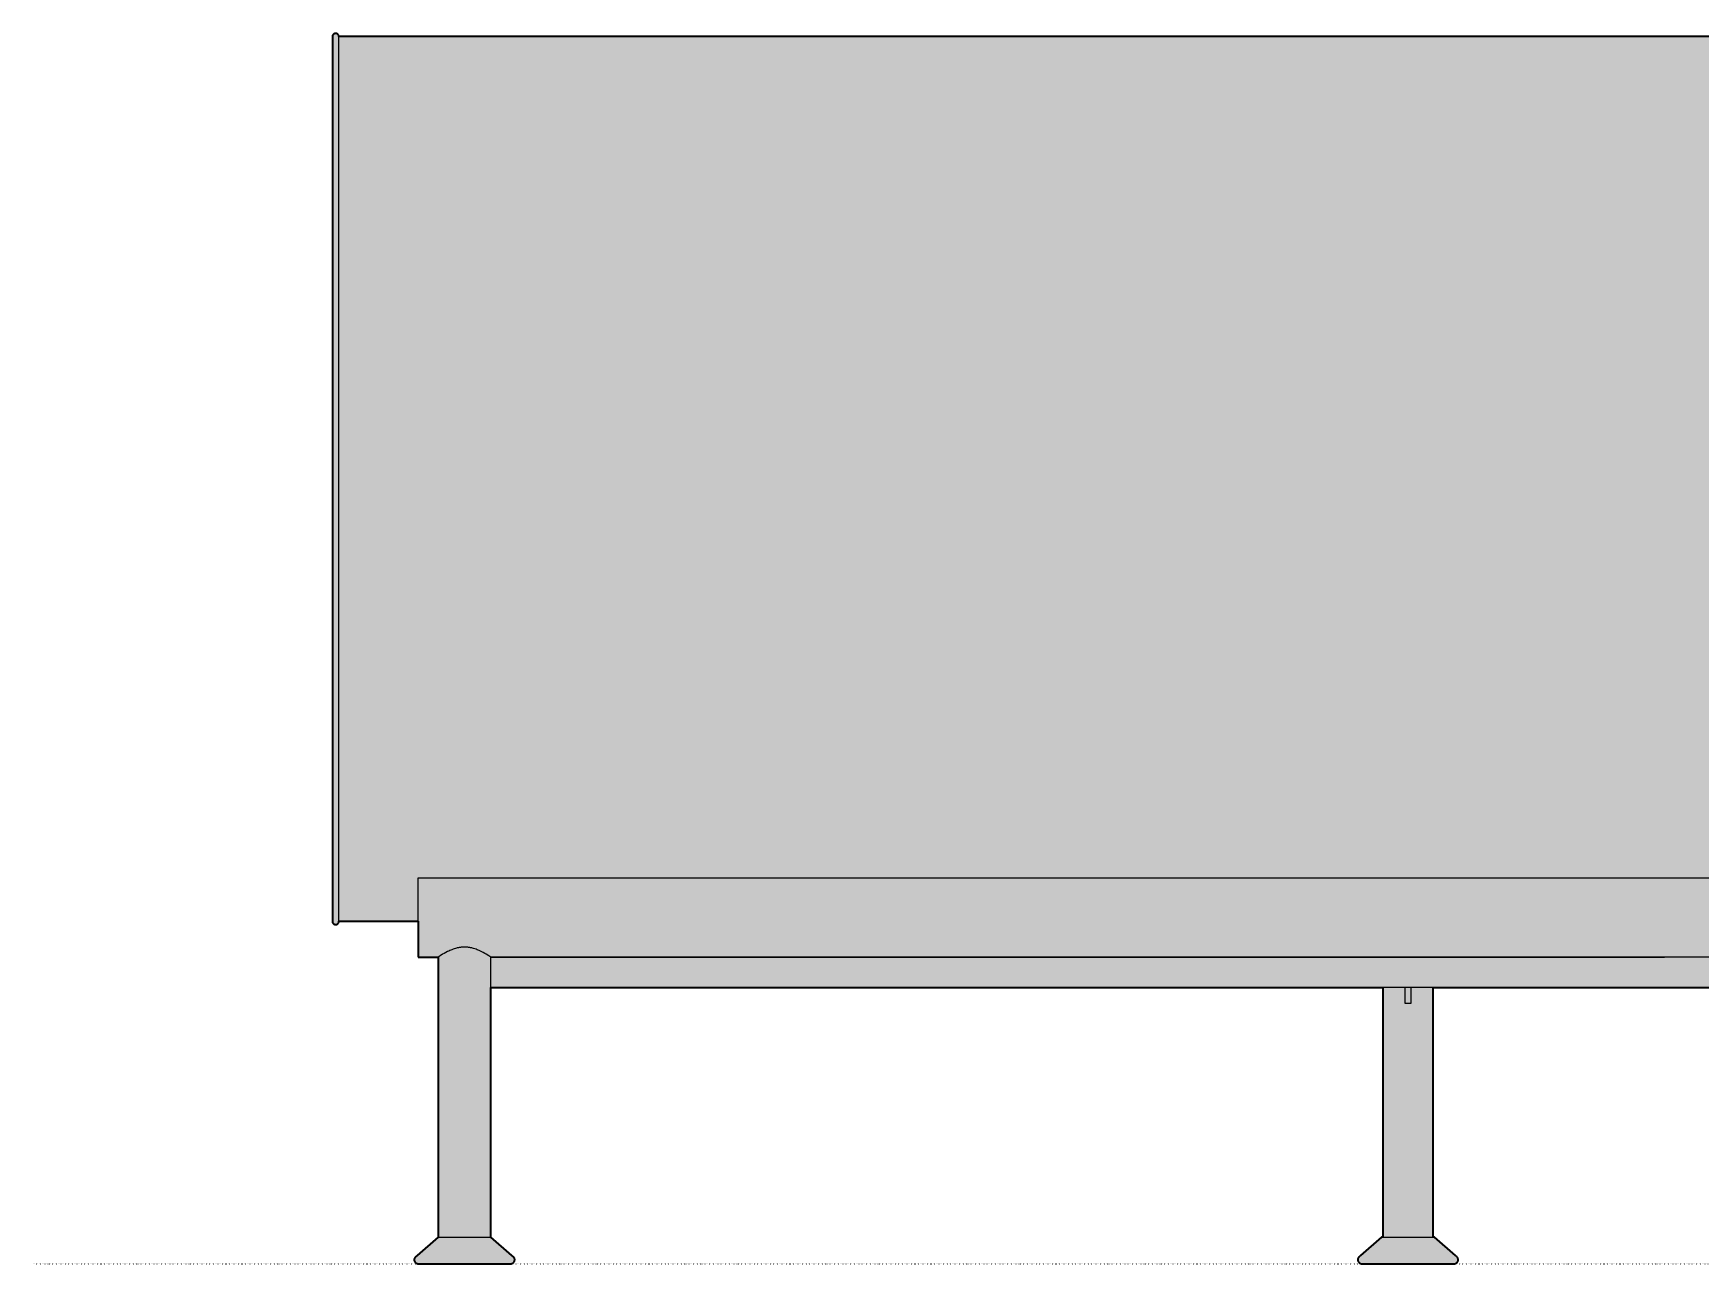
# Model space of a CAD drawing. Header units: millimetres. Extents: x 0 to 4978, y -1455 to 931.
# Drawn here: x 320 to 1582, y -1447 to -516 of the extents above; entities that cross this region are included whole.
import ezdxf

# ---------------------------------------------------------------- set-up
doc = ezdxf.new("R2010")
doc.units = ezdxf.units.MM
doc.linetypes.add('Dots', pattern=[1, 0, -1])
doc.layers.add('Blocks', color=7, linetype='Continuous')
doc.layers.add('Blocks$Fill', color=7, linetype='Continuous', true_color=0xffffff)
for name, color, linetype, lineweight, true_color in [('Blocks$Inner', 7, 'Continuous', 25, 0x007f00), ('Blocks$Outline', 7, 'Continuous', 35, 0xff3f3f), ('Groud', 7, 'Dots', 25, 0x243775)]:
    doc.layers.add(name, color=color, linetype=linetype, lineweight=lineweight, true_color=true_color)

# ---------------------------------------------------------------- blocks, each defined once
blk = doc.blocks.new('Tomoto bed 140x200 Front')
at = {"layer": 'Blocks$Fill'}
blk.add_hatch(color=256, dxfattribs=at).paths.add_polyline_path([(226.3, 928.8), (226.3, 928.3), (226.3, 259.2), (226.3, 259.1), (226.3, 259), (226.3, 258.9), (226.3, 258.8), (226.3, 258.8), (226.3, 258.7), (226.4, 258.6), (226.4, 258.5), (226.4, 258.4), (226.4, 258.4), (226.5, 258.3), (226.5, 258.2), (226.5, 258.1), (226.6, 258), (226.6, 258), (226.7, 257.9), (226.7, 257.8), (226.7, 257.7), (226.8, 257.7), (226.9, 257.6), (226.9, 257.5), (227, 257.5), (227, 257.4), (227.1, 257.4), (227.1, 257.3), (227.2, 257.3), (227.3, 257.2), (227.3, 257.1), (227.4, 257.1), (227.5, 257.1), (227.6, 257), (227.6, 257), (227.7, 256.9), (227.8, 256.9), (227.9, 256.9), (228, 256.8), (228, 256.8), (228.1, 256.8), (228.2, 256.8), (228.3, 256.7), (228.4, 256.7), (228.4, 256.7), (228.5, 256.7), (228.6, 256.7), (228.7, 256.7), (228.8, 256.7), (228.9, 256.7), (229, 256.7), (229, 256.7), (229.1, 256.7), (229.2, 256.7), (229.3, 256.7), (229.4, 256.8), (229.5, 256.8), (229.5, 256.8), (229.6, 256.8), (229.7, 256.9), (229.8, 256.9), (229.9, 256.9), (229.9, 257), (230, 257), (230.1, 257.1), (230.2, 257.1), (230.2, 257.1), (230.3, 257.2), (230.4, 257.3), (230.4, 257.3), (230.5, 257.4), (230.6, 257.4), (230.6, 257.5), (230.7, 257.5), (230.7, 257.6), (230.8, 257.7), (230.8, 257.7), (230.9, 257.8), (230.9, 257.9), (231, 258), (231, 258), (231, 258.1), (231.1, 258.2), (231.1, 258.3), (231.1, 258.4), (231.2, 258.4), (231.2, 258.5), (231.2, 258.6), (231.2, 258.7), (231.3, 258.8), (231.3, 258.8), (231.3, 258.9), (231.3, 259), (231.3, 259.1), (231.3, 259.2), (291.3, 259.2), (291.3, 232), (296.3, 232), (306.3, 232), (306.3, 20), (290.4, 6.3), (289.3, 5.3), (289.2, 5.2), (289.1, 5.1), (289.1, 5), (289, 5), (288.9, 4.9), (288.9, 4.8), (288.8, 4.7), (288.7, 4.6), (288.7, 4.6), (288.6, 4.5), (288.6, 4.4), (288.5, 4.3), (288.5, 4.2), (288.5, 4.1), (288.4, 4), (288.4, 3.9), (288.4, 3.8), (288.3, 3.7), (288.3, 3.6), (288.3, 3.5), (288.3, 3.4), (288.3, 3.3), (288.3, 3.2), (288.3, 3.1), (288.3, 3), (288.3, 2.9), (288.3, 2.8), (288.3, 2.7), (288.3, 2.6), (288.3, 2.5), (288.3, 2.3), (288.3, 2.2), (288.4, 2.1), (288.4, 2), (288.4, 2), (288.5, 1.9), (288.5, 1.8), (288.6, 1.7), (288.6, 1.6), (288.7, 1.5), (288.7, 1.4), (288.8, 1.3), (288.8, 1.2), (288.9, 1.1), (289, 1.1), (289, 1), (289.1, 0.9), (289.2, 0.8), (289.3, 0.8), (289.3, 0.7), (289.4, 0.6), (289.5, 0.6), (289.6, 0.5), (289.7, 0.4), (289.8, 0.4), (289.9, 0.3), (289.9, 0.3), (290, 0.3), (290.1, 0.2), (290.2, 0.2), (290.3, 0.1), (290.4, 0.1), (290.5, 0.1), (290.6, 0.1), (290.7, 0), (290.8, 0), (290.9, 0), (291, 0), (291.1, 0), (291.3, 0), (361.3, 0), (361.4, 0), (361.5, 0), (361.6, 0), (361.7, 0), (361.8, 0), (361.9, 0.1), (362, 0.1), (362.1, 0.1), (362.2, 0.1), (362.3, 0.2), (362.4, 0.2), (362.5, 0.3), (362.6, 0.3), (362.7, 0.3), (362.8, 0.4), (362.9, 0.4), (363, 0.5), (363, 0.6), (363.1, 0.6), (363.2, 0.7), (363.3, 0.8), (363.4, 0.8), (363.4, 0.9), (363.5, 1), (363.6, 1.1), (363.6, 1.1), (363.7, 1.2), (363.8, 1.3), (363.8, 1.4), (363.9, 1.5), (363.9, 1.6), (364, 1.7), (364, 1.8), (364.1, 1.9), (364.1, 2), (364.1, 2), (364.2, 2.1), (364.2, 2.2), (364.2, 2.3), (364.2, 2.5), (364.3, 2.6), (364.3, 2.7), (364.3, 2.8), (364.3, 2.9), (364.3, 3), (364.3, 3.1), (364.3, 3.2), (364.3, 3.3), (364.3, 3.4), (364.3, 3.5), (364.2, 3.6), (364.2, 3.7), (364.2, 3.8), (364.2, 3.9), (364.1, 4), (364.1, 4.1), (364, 4.2), (364, 4.3), (364, 4.4), (363.9, 4.5), (363.9, 4.6), (363.8, 4.6), (363.7, 4.7), (363.7, 4.8), (363.6, 4.9), (363.6, 5), (363.5, 5), (363.4, 5.1), (363.3, 5.2), (363.3, 5.3), (362.1, 6.3), (346.3, 20), (346.3, 20), (346.3, 209), (1021.3, 209), (1021.3, 20), (1020.3, 20), (1004.4, 6.3), (1003.3, 5.3), (1003.2, 5.2), (1003.2, 5.1), (1003.1, 5), (1003, 5), (1002.9, 4.9), (1002.9, 4.8), (1002.8, 4.7), (1002.8, 4.6), (1002.7, 4.6), (1002.7, 4.5), (1002.6, 4.4), (1002.6, 4.3), (1002.5, 4.2), (1002.5, 4.1), (1002.4, 4), (1002.4, 3.9), (1002.4, 3.8), (1002.4, 3.7), (1002.3, 3.6), (1002.3, 3.5), (1002.3, 3.4), (1002.3, 3.3), (1002.3, 3.2), (1002.3, 3.1), (1002.3, 3), (1002.3, 2.9), (1002.3, 2.8), (1002.3, 2.7), (1002.3, 2.6), (1002.3, 2.5), (1002.3, 2.3), (1002.4, 2.2), (1002.4, 2.1), (1002.4, 2), (1002.5, 2), (1002.5, 1.9), (1002.5, 1.8), (1002.6, 1.7), (1002.6, 1.6), (1002.7, 1.5), (1002.7, 1.4), (1002.8, 1.3), (1002.9, 1.2), (1002.9, 1.1), (1003, 1.1), (1003.1, 1), (1003.1, 0.9), (1003.2, 0.8), (1003.3, 0.8), (1003.4, 0.7), (1003.4, 0.6), (1003.5, 0.6), (1003.6, 0.5), (1003.7, 0.4), (1003.8, 0.4), (1003.9, 0.3), (1004, 0.3), (1004.1, 0.3), (1004.2, 0.2), (1004.3, 0.2), (1004.4, 0.1), (1004.5, 0.1), (1004.6, 0.1), (1004.7, 0.1), (1004.8, 0), (1004.9, 0), (1005, 0), (1005.1, 0), (1005.2, 0), (1005.3, 0), (1015.5, 0), (1065, 0), (1075.3, 0), (1075.4, 0), (1075.5, 0), (1075.6, 0), (1075.7, 0), (1075.8, 0), (1075.9, 0.1), (1076, 0.1), (1076.1, 0.1), (1076.2, 0.1), (1076.3, 0.2), (1076.4, 0.2), (1076.5, 0.3), (1076.6, 0.3), (1076.7, 0.3), (1076.8, 0.4), (1076.9, 0.4), (1076.9, 0.5), (1077, 0.6), (1077.1, 0.6), (1077.2, 0.7), (1077.3, 0.8), (1077.3, 0.8), (1077.4, 0.9), (1077.5, 1), (1077.6, 1.1), (1077.6, 1.1), (1077.7, 1.2), (1077.8, 1.3), (1077.8, 1.4), (1077.9, 1.5), (1077.9, 1.6), (1078, 1.7), (1078, 1.8), (1078, 1.9), (1078.1, 2), (1078.1, 2), (1078.2, 2.1), (1078.2, 2.2), (1078.2, 2.3), (1078.2, 2.5), (1078.2, 2.6), (1078.3, 2.7), (1078.3, 2.8), (1078.3, 2.9), (1078.3, 3), (1078.3, 3.1), (1078.3, 3.2), (1078.3, 3.3), (1078.3, 3.4), (1078.2, 3.5), (1078.2, 3.6), (1078.2, 3.7), (1078.2, 3.8), (1078.1, 3.9), (1078.1, 4), (1078.1, 4.1), (1078, 4.2), (1078, 4.3), (1077.9, 4.4), (1077.9, 4.5), (1077.8, 4.6), (1077.8, 4.6), (1077.7, 4.7), (1077.7, 4.8), (1077.6, 4.9), (1077.5, 5), (1077.5, 5), (1077.4, 5.1), (1077.3, 5.2), (1077.2, 5.3), (1076.1, 6.3), (1060.3, 20), (1059.3, 20), (1059.3, 209), (1734.3, 209), (1734.3, 20), (1718.4, 6.3), (1717.3, 5.3), (1717.2, 5.2), (1717.1, 5.1), (1717.1, 5), (1717, 5), (1716.9, 4.9), (1716.9, 4.8), (1716.8, 4.7), (1716.8, 4.6), (1716.7, 4.6), (1716.6, 4.5), (1716.6, 4.4), (1716.5, 4.3), (1716.5, 4.2), (1716.5, 4.1), (1716.4, 4), (1716.4, 3.9), (1716.4, 3.8), (1716.3, 3.7), (1716.3, 3.6), (1716.3, 3.5), (1716.3, 3.4), (1716.3, 3.3), (1716.3, 3.2), (1716.3, 3.1), (1716.3, 3), (1716.3, 2.9), (1716.3, 2.8), (1716.3, 2.7), (1716.3, 2.6), (1716.3, 2.5), (1716.3, 2.3), (1716.4, 2.2), (1716.4, 2.1), (1716.4, 2), (1716.5, 2), (1716.5, 1.9), (1716.5, 1.8), (1716.6, 1.7), (1716.6, 1.6), (1716.7, 1.5), (1716.7, 1.4), (1716.8, 1.3), (1716.8, 1.2), (1716.9, 1.1), (1717, 1.1), (1717, 1), (1717.1, 0.9), (1717.2, 0.8), (1717.3, 0.8), (1717.3, 0.7), (1717.4, 0.6), (1717.5, 0.6), (1717.6, 0.5), (1717.7, 0.4), (1717.8, 0.4), (1717.9, 0.3), (1718, 0.3), (1718.1, 0.3), (1718.1, 0.2), (1718.2, 0.2), (1718.3, 0.1), (1718.4, 0.1), (1718.5, 0.1), (1718.6, 0.1), (1718.7, 0), (1718.8, 0), (1719, 0), (1719.1, 0), (1719.2, 0), (1719.3, 0), (1789.3, 0), (1789.3, 0), (1789.4, 0), (1789.5, 0), (1789.6, 0), (1789.7, 0), (1789.8, 0), (1789.9, 0.1), (1790, 0.1), (1790.1, 0.1), (1790.2, 0.1), (1790.3, 0.2), (1790.4, 0.2), (1790.5, 0.3), (1790.6, 0.3), (1790.7, 0.3), (1790.8, 0.4), (1790.9, 0.4), (1791, 0.5), (1791.1, 0.6), (1791.1, 0.6), (1791.2, 0.7), (1791.3, 0.8), (1791.4, 0.8), (1791.4, 0.9), (1791.5, 1), (1791.6, 1.1), (1791.7, 1.1), (1791.7, 1.2), (1791.8, 1.3), (1791.8, 1.4), (1791.9, 1.5), (1791.9, 1.6), (1792, 1.7), (1792, 1.8), (1792.1, 1.9), (1792.1, 2), (1792.1, 2), (1792.2, 2.1), (1792.2, 2.2), (1792.2, 2.3), (1792.2, 2.5), (1792.3, 2.6), (1792.3, 2.7), (1792.3, 2.8), (1792.3, 2.9), (1792.3, 3), (1792.3, 3.1), (1792.3, 3.2), (1792.3, 3.3), (1792.3, 3.4), (1792.3, 3.5), (1792.2, 3.6), (1792.2, 3.7), (1792.2, 3.8), (1792.2, 3.9), (1792.1, 4), (1792.1, 4.1), (1792.1, 4.2), (1792, 4.3), (1792, 4.4), (1791.9, 4.5), (1791.9, 4.6), (1791.8, 4.6), (1791.8, 4.7), (1791.7, 4.8), (1791.6, 4.9), (1791.6, 5), (1791.5, 5), (1791.4, 5.1), (1791.3, 5.2), (1791.3, 5.3), (1790.1, 6.3), (1774.3, 20), (1774.3, 232), (1784.3, 232), (1789.3, 232), (1789.3, 259.2), (1849.3, 259.2), (1849.3, 259.1), (1849.3, 259), (1849.3, 258.9), (1849.3, 258.8), (1849.3, 258.8), (1849.3, 258.7), (1849.3, 258.6), (1849.4, 258.5), (1849.4, 258.4), (1849.4, 258.4), (1849.4, 258.3), (1849.5, 258.2), (1849.5, 258.1), (1849.5, 258), (1849.6, 258), (1849.6, 257.9), (1849.7, 257.8), (1849.7, 257.7), (1849.8, 257.7), (1849.8, 257.6), (1849.9, 257.5), (1849.9, 257.5), (1850, 257.4), (1850.1, 257.4), (1850.1, 257.3), (1850.2, 257.3), (1850.3, 257.2), (1850.3, 257.1), (1850.4, 257.1), (1850.5, 257.1), (1850.5, 257), (1850.6, 257), (1850.7, 256.9), (1850.8, 256.9), (1850.8, 256.9), (1850.9, 256.8), (1851, 256.8), (1851.1, 256.8), (1851.2, 256.8), (1851.3, 256.7), (1851.3, 256.7), (1851.4, 256.7), (1851.5, 256.7), (1851.6, 256.7), (1851.7, 256.7), (1851.8, 256.7), (1851.8, 256.7), (1851.9, 256.7), (1852, 256.7), (1852.1, 256.7), (1852.2, 256.7), (1852.3, 256.7), (1852.4, 256.8), (1852.4, 256.8), (1852.5, 256.8), (1852.6, 256.8), (1852.7, 256.9), (1852.8, 256.9), (1852.8, 256.9), (1852.9, 257), (1853, 257), (1853.1, 257.1), (1853.1, 257.1), (1853.2, 257.1), (1853.3, 257.2), (1853.3, 257.3), (1853.4, 257.3), (1853.5, 257.4), (1853.5, 257.4), (1853.6, 257.5), (1853.6, 257.5), (1853.7, 257.6), (1853.8, 257.7), (1853.8, 257.7), (1853.9, 257.8), (1853.9, 257.9), (1853.9, 258), (1854, 258), (1854, 258.1), (1854.1, 258.2), (1854.1, 258.3), (1854.1, 258.4), (1854.1, 258.4), (1854.2, 258.5), (1854.2, 258.6), (1854.2, 258.7), (1854.2, 258.8), (1854.2, 258.8), (1854.2, 258.9), (1854.3, 259), (1854.3, 259.1), (1854.3, 259.2), (1854.3, 928.3), (1854.3, 928.8), (1854.3, 928.8), (1854.3, 928.9), (1854.2, 929), (1854.2, 929.1), (1854.2, 929.2), (1854.2, 929.3), (1854.2, 929.3), (1854.2, 929.4), (1854.1, 929.5), (1854.1, 929.6), (1854.1, 929.7), (1854, 929.8), (1854, 929.8), (1854, 929.9), (1853.9, 930), (1853.9, 930.1), (1853.8, 930.1), (1853.8, 930.2), (1853.7, 930.3), (1853.7, 930.3), (1853.6, 930.4), (1853.6, 930.5), (1853.5, 930.5), (1853.4, 930.6), (1853.4, 930.6), (1853.3, 930.7), (1853.2, 930.8), (1853.2, 930.8), (1853.1, 930.8), (1853, 930.9), (1852.9, 930.9), (1852.9, 931), (1852.8, 931), (1852.7, 931), (1852.6, 931.1), (1852.6, 931.1), (1852.5, 931.1), (1852.4, 931.2), (1852.3, 931.2), (1852.2, 931.2), (1852.1, 931.2), (1852, 931.2), (1852, 931.2), (1851.9, 931.2), (1851.8, 931.2), (1851.7, 931.2), (1851.6, 931.2), (1851.5, 931.2), (1851.4, 931.2), (1851.4, 931.2), (1851.3, 931.2), (1851.2, 931.2), (1851.1, 931.1), (1851, 931.1), (1850.9, 931.1), (1850.9, 931), (1850.8, 931), (1850.7, 931), (1850.6, 930.9), (1850.6, 930.9), (1850.5, 930.8), (1850.4, 930.8), (1850.3, 930.8), (1850.3, 930.7), (1850.2, 930.6), (1850.1, 930.6), (1850.1, 930.5), (1850, 930.5), (1849.9, 930.4), (1849.9, 930.3), (1849.8, 930.3), (1849.8, 930.2), (1849.7, 930.1), (1849.7, 930.1), (1849.6, 930), (1849.6, 929.9), (1849.6, 929.8), (1849.5, 929.8), (1849.5, 929.7), (1849.5, 929.6), (1849.4, 929.5), (1849.4, 929.4), (1849.4, 929.3), (1849.4, 929.3), (1849.4, 929.2), (1849.3, 929.1), (1849.3, 929), (1849.3, 928.9), (1849.3, 928.8), (1849.3, 928.8), (231.2, 928.8), (231.2, 928.8), (231.2, 928.9), (231.2, 929), (231.2, 929.1), (231.2, 929.2), (231.2, 929.3), (231.2, 929.3), (231.1, 929.4), (231.1, 929.5), (231.1, 929.6), (231.1, 929.7), (231, 929.8), (231, 929.8), (231, 929.9), (230.9, 930), (230.9, 930.1), (230.8, 930.1), (230.8, 930.2), (230.7, 930.3), (230.7, 930.3), (230.6, 930.4), (230.5, 930.5), (230.5, 930.5), (230.4, 930.6), (230.4, 930.6), (230.3, 930.7), (230.2, 930.8), (230.1, 930.8), (230.1, 930.8), (230, 930.9), (229.9, 930.9), (229.8, 931), (229.8, 931), (229.7, 931), (229.6, 931.1), (229.5, 931.1), (229.4, 931.1), (229.4, 931.2), (229.3, 931.2), (229.2, 931.2), (229.1, 931.2), (229, 931.2), (228.9, 931.2), (228.9, 931.2), (228.8, 931.2), (228.7, 931.2), (228.6, 931.2), (228.5, 931.2), (228.4, 931.2), (228.3, 931.2), (228.3, 931.2), (228.2, 931.2), (228.1, 931.1), (228, 931.1), (227.9, 931.1), (227.8, 931), (227.8, 931), (227.7, 931), (227.6, 930.9), (227.5, 930.9), (227.5, 930.8), (227.4, 930.8), (227.3, 930.8), (227.2, 930.7), (227.2, 930.6), (227.1, 930.6), (227, 930.5), (227, 930.5), (226.9, 930.4), (226.9, 930.3), (226.8, 930.3), (226.8, 930.2), (226.7, 930.1), (226.7, 930.1), (226.6, 930), (226.6, 929.9), (226.5, 929.8), (226.5, 929.8), (226.5, 929.7), (226.4, 929.6), (226.4, 929.5), (226.4, 929.4), (226.4, 929.3), (226.3, 929.3), (226.3, 929.2), (226.3, 929.1), (226.3, 929), (226.3, 928.9), (226.3, 928.8)], flags=0)
at = {"layer": 'Blocks$Inner'}
for p, q in [((1849.3, 928.8), (231.2, 928.8)), ((1734.3, 209), (346.3, 209)), ((1021.3, 20), (1021.3, 209)), ((1059.3, 209), (1059.3, 20))]:
    blk.add_line(p, q, dxfattribs=at)
for points in [[(291.3, 259.2), (231.2, 259.2), (231.2, 926.8), (231.2, 928.8), (231.2, 928.8), (231.2, 928.9), (231.2, 929), (231.2, 929.1), (231.2, 929.2), (231.2, 929.3), (231.2, 929.3), (231.1, 929.4), (231.1, 929.5), (231.1, 929.6), (231.1, 929.7), (231, 929.8), (231, 929.8), (231, 929.9), (230.9, 930), (230.9, 930.1), (230.8, 930.1), (230.8, 930.2), (230.7, 930.3), (230.7, 930.3), (230.6, 930.4), (230.5, 930.5), (230.5, 930.5), (230.4, 930.6), (230.4, 930.6), (230.3, 930.7), (230.2, 930.8), (230.1, 930.8), (230.1, 930.8), (230, 930.9), (229.9, 930.9), (229.8, 931), (229.8, 931), (229.7, 931), (229.6, 931.1), (229.5, 931.1), (229.4, 931.1), (229.4, 931.2), (229.3, 931.2), (229.2, 931.2), (229.1, 931.2), (229, 931.2), (228.9, 931.2), (228.9, 931.2), (228.8, 931.2), (228.7, 931.2), (228.6, 931.2), (228.5, 931.2), (228.4, 931.2), (228.3, 931.2), (228.3, 931.2), (228.2, 931.2), (228.1, 931.1), (228, 931.1), (227.9, 931.1), (227.8, 931), (227.8, 931), (227.7, 931), (227.6, 930.9), (227.5, 930.9), (227.5, 930.8), (227.4, 930.8), (227.3, 930.8), (227.2, 930.7), (227.2, 930.6), (227.1, 930.6), (227, 930.5), (227, 930.5), (226.9, 930.4), (226.9, 930.3), (226.8, 930.3), (226.8, 930.2), (226.7, 930.1), (226.7, 930.1), (226.6, 930), (226.6, 929.9), (226.5, 929.8), (226.5, 929.8), (226.5, 929.7), (226.4, 929.6), (226.4, 929.5), (226.4, 929.4), (226.4, 929.3), (226.3, 929.3), (226.3, 929.2), (226.3, 929.1), (226.3, 929), (226.3, 928.9), (226.3, 928.8), (226.3, 928.8), (226.3, 928.3), (226.3, 259.2), (226.3, 259.1), (226.3, 259), (226.3, 258.9), (226.3, 258.8), (226.3, 258.8), (226.3, 258.7), (226.4, 258.6), (226.4, 258.5), (226.4, 258.4), (226.4, 258.4), (226.5, 258.3), (226.5, 258.2), (226.5, 258.1), (226.6, 258), (226.6, 258), (226.7, 257.9), (226.7, 257.8), (226.7, 257.7), (226.8, 257.7), (226.9, 257.6), (226.9, 257.5), (227, 257.5), (227, 257.4), (227.1, 257.4), (227.1, 257.3), (227.2, 257.3), (227.3, 257.2), (227.3, 257.1), (227.4, 257.1), (227.5, 257.1), (227.6, 257), (227.6, 257), (227.7, 256.9), (227.8, 256.9), (227.9, 256.9), (228, 256.8), (228, 256.8), (228.1, 256.8), (228.2, 256.8), (228.3, 256.7), (228.4, 256.7), (228.4, 256.7), (228.5, 256.7), (228.6, 256.7), (228.7, 256.7), (228.8, 256.7), (228.9, 256.7), (229, 256.7), (229, 256.7), (229.1, 256.7), (229.2, 256.7), (229.3, 256.7), (229.4, 256.8), (229.5, 256.8), (229.5, 256.8), (229.6, 256.8), (229.7, 256.9), (229.8, 256.9), (229.9, 256.9), (229.9, 257), (230, 257), (230.1, 257.1), (230.2, 257.1), (230.2, 257.1), (230.3, 257.2), (230.4, 257.3), (230.4, 257.3), (230.5, 257.4), (230.6, 257.4), (230.6, 257.5), (230.7, 257.5), (230.7, 257.6), (230.8, 257.7), (230.8, 257.7), (230.9, 257.8), (230.9, 257.9), (231, 258), (231, 258), (231, 258.1), (231.1, 258.2), (231.1, 258.3), (231.1, 258.4), (231.2, 258.4), (231.2, 258.5), (231.2, 258.6), (231.2, 258.7), (231.3, 258.8), (231.3, 258.8), (231.3, 258.9), (231.3, 259), (231.3, 259.1), (231.3, 259.2)], [(1734.3, 232), (346.3, 232), (344.7, 233), (342.8, 234.2), (341.7, 234.8), (340.4, 235.5), (339, 236.3), (338.3, 236.6), (337.5, 237), (336.7, 237.3), (335.9, 237.7), (335, 238), (334.1, 238.3), (333.2, 238.6), (332.3, 238.8), (331.8, 239), (331.3, 239.1), (330.8, 239.2), (330.3, 239.3), (329.8, 239.4), (329.3, 239.4), (328.8, 239.5), (328.3, 239.5), (327.8, 239.6), (327.3, 239.6), (326.8, 239.6), (326.3, 239.6), (325.8, 239.6), (325.3, 239.6), (324.8, 239.6), (324.3, 239.6), (323.7, 239.5), (323.2, 239.4), (322.7, 239.4), (322.2, 239.3), (321.8, 239.2), (321.3, 239.1), (320.8, 239), (320.3, 238.9), (319.4, 238.6), (318.5, 238.3), (317.6, 238), (316.7, 237.7), (315.9, 237.4), (315.1, 237), (314.3, 236.6), (313.5, 236.3), (312.1, 235.6), (310.9, 234.9), (309.7, 234.2), (307.8, 233), (306.3, 232), (296.3, 232), (291.3, 232), (291.3, 262), (291.3, 292), (1789.3, 292)], [(291.3, 0), (291.1, 0), (291, 0), (290.9, 0), (290.8, 0), (290.7, 0), (290.6, 0.1), (290.5, 0.1), (290.4, 0.1), (290.3, 0.1), (290.2, 0.2), (290.1, 0.2), (290, 0.3), (289.9, 0.3), (289.9, 0.3), (289.8, 0.4), (289.7, 0.4), (289.6, 0.5), (289.5, 0.6), (289.4, 0.6), (289.3, 0.7), (289.3, 0.8), (289.2, 0.8), (289.1, 0.9), (289, 1), (289, 1.1), (288.9, 1.1), (288.8, 1.2), (288.8, 1.3), (288.7, 1.4), (288.7, 1.5), (288.6, 1.6), (288.6, 1.7), (288.5, 1.8), (288.5, 1.9), (288.4, 2), (288.4, 2), (288.4, 2.1), (288.3, 2.2), (288.3, 2.3), (288.3, 2.5), (288.3, 2.6), (288.3, 2.7), (288.3, 2.8), (288.3, 2.9), (288.3, 3), (288.3, 3.1), (288.3, 3.2), (288.3, 3.3), (288.3, 3.4), (288.3, 3.5), (288.3, 3.6), (288.3, 3.7), (288.4, 3.8), (288.4, 3.9), (288.4, 4), (288.5, 4.1), (288.5, 4.2), (288.5, 4.3), (288.6, 4.4), (288.6, 4.5), (288.7, 4.6), (288.7, 4.6), (288.8, 4.7), (288.9, 4.8), (288.9, 4.9), (289, 5), (289.1, 5), (289.1, 5.1), (289.2, 5.2), (289.3, 5.3), (290.4, 6.3), (306.3, 20), (306.3, 232)], [(346.3, 20), (346.3, 232), (1234.3, 232)], [(1042.3, 209), (1042.3, 197), (1038.2, 197), (1038.2, 209)], [(306.3, 20), (346.3, 20), (346.3, 20), (362.1, 6.3), (363.3, 5.3), (363.3, 5.2), (363.4, 5.1), (363.5, 5), (363.6, 5), (363.6, 4.9), (363.7, 4.8), (363.7, 4.7), (363.8, 4.6), (363.9, 4.6), (363.9, 4.5), (364, 4.4), (364, 4.3), (364, 4.2), (364.1, 4.1), (364.1, 4), (364.2, 3.9), (364.2, 3.8), (364.2, 3.7), (364.2, 3.6), (364.3, 3.5), (364.3, 3.4), (364.3, 3.3), (364.3, 3.2), (364.3, 3.1), (364.3, 3), (364.3, 2.9), (364.3, 2.8), (364.3, 2.7), (364.3, 2.6), (364.2, 2.5), (364.2, 2.3), (364.2, 2.2), (364.2, 2.1), (364.1, 2), (364.1, 2), (364.1, 1.9), (364, 1.8), (364, 1.7), (363.9, 1.6), (363.9, 1.5), (363.8, 1.4), (363.8, 1.3), (363.7, 1.2), (363.6, 1.1), (363.6, 1.1), (363.5, 1), (363.4, 0.9), (363.4, 0.8), (363.3, 0.8), (363.2, 0.7), (363.1, 0.6), (363, 0.6), (363, 0.5), (362.9, 0.4), (362.8, 0.4), (362.7, 0.3), (362.6, 0.3), (362.5, 0.3), (362.4, 0.2), (362.3, 0.2), (362.2, 0.1), (362.1, 0.1), (362, 0.1), (361.9, 0.1), (361.8, 0), (361.7, 0), (361.6, 0), (361.5, 0), (361.4, 0), (361.3, 0), (291.3, 0), (291.2, 0)]]:
    blk.add_lwpolyline(points, dxfattribs=at)
blk.add_lwpolyline([(1003.3, 5.3), (1004.4, 6.3), (1020.3, 20), (1060.3, 20), (1076.1, 6.3), (1077.2, 5.3), (1077.3, 5.2), (1077.4, 5.1), (1077.5, 5), (1077.5, 5), (1077.6, 4.9), (1077.7, 4.8), (1077.7, 4.7), (1077.8, 4.6), (1077.8, 4.6), (1077.9, 4.5), (1077.9, 4.4), (1078, 4.3), (1078, 4.2), (1078.1, 4.1), (1078.1, 4), (1078.1, 3.9), (1078.2, 3.8), (1078.2, 3.7), (1078.2, 3.6), (1078.2, 3.5), (1078.3, 3.4), (1078.3, 3.3), (1078.3, 3.2), (1078.3, 3.1), (1078.3, 3), (1078.3, 2.9), (1078.3, 2.8), (1078.3, 2.7), (1078.2, 2.6), (1078.2, 2.5), (1078.2, 2.3), (1078.2, 2.2), (1078.2, 2.1), (1078.1, 2), (1078.1, 2), (1078, 1.9), (1078, 1.8), (1078, 1.7), (1077.9, 1.6), (1077.9, 1.5), (1077.8, 1.4), (1077.8, 1.3), (1077.7, 1.2), (1077.6, 1.1), (1077.6, 1.1), (1077.5, 1), (1077.4, 0.9), (1077.3, 0.8), (1077.3, 0.8), (1077.2, 0.7), (1077.1, 0.6), (1077, 0.6), (1076.9, 0.5), (1076.9, 0.4), (1076.8, 0.4), (1076.7, 0.3), (1076.6, 0.3), (1076.5, 0.3), (1076.4, 0.2), (1076.3, 0.2), (1076.2, 0.1), (1076.1, 0.1), (1076, 0.1), (1075.9, 0.1), (1075.8, 0), (1075.7, 0), (1075.6, 0), (1075.5, 0), (1075.4, 0), (1075.3, 0), (1065, 0), (1015.5, 0), (1005.3, 0), (1005.2, 0), (1005.1, 0), (1005, 0), (1004.9, 0), (1004.8, 0), (1004.7, 0.1), (1004.6, 0.1), (1004.5, 0.1), (1004.4, 0.1), (1004.3, 0.2), (1004.2, 0.2), (1004.1, 0.3), (1004, 0.3), (1003.9, 0.3), (1003.8, 0.4), (1003.7, 0.4), (1003.6, 0.5), (1003.5, 0.6), (1003.4, 0.6), (1003.4, 0.7), (1003.3, 0.8), (1003.2, 0.8), (1003.1, 0.9), (1003.1, 1), (1003, 1.1), (1002.9, 1.1), (1002.9, 1.2), (1002.8, 1.3), (1002.7, 1.4), (1002.7, 1.5), (1002.6, 1.6), (1002.6, 1.7), (1002.5, 1.8), (1002.5, 1.9), (1002.5, 2), (1002.4, 2), (1002.4, 2.1), (1002.4, 2.2), (1002.3, 2.3), (1002.3, 2.5), (1002.3, 2.6), (1002.3, 2.7), (1002.3, 2.8), (1002.3, 2.9), (1002.3, 3), (1002.3, 3.1), (1002.3, 3.2), (1002.3, 3.3), (1002.3, 3.4), (1002.3, 3.5), (1002.3, 3.6), (1002.4, 3.7), (1002.4, 3.8), (1002.4, 3.9), (1002.4, 4), (1002.5, 4.1), (1002.5, 4.2), (1002.6, 4.3), (1002.6, 4.4), (1002.7, 4.5), (1002.7, 4.6), (1002.8, 4.6), (1002.8, 4.7), (1002.9, 4.8), (1002.9, 4.9), (1003, 5), (1003.1, 5), (1003.2, 5.1), (1003.2, 5.2)], close=True, dxfattribs=at)
at = {"layer": 'Blocks$Outline'}
for points in [[(226.4, 929.3), (226.3, 929.3)], [(226.3, 929.3), (226.3, 929.2)], [(226.3, 929.2), (226.3, 929.1)], [(226.3, 929.1), (226.3, 929)], [(226.3, 929), (226.3, 928.9)], [(226.3, 928.9), (226.3, 928.8)], [(226.3, 928.8), (226.3, 928.3)], [(226.3, 928.8), (226.3, 928.8)], [(226.3, 928.3), (226.3, 259.2)], [(226.5, 929.7), (226.4, 929.6)], [(226.4, 929.6), (226.4, 929.5)], [(226.4, 929.5), (226.4, 929.4)], [(226.4, 929.4), (226.4, 929.3)], [(226.6, 929.9), (226.5, 929.8)], [(226.5, 929.8), (226.5, 929.8)], [(226.5, 929.8), (226.5, 929.7)], [(226.7, 930.1), (226.6, 930)], [(226.6, 930), (226.6, 929.9)], [(226.8, 930.2), (226.7, 930.1)], [(226.7, 930.1), (226.7, 930.1)], [(226.9, 930.3), (226.8, 930.3)], [(226.8, 930.3), (226.8, 930.2)], [(227, 930.5), (226.9, 930.4)], [(226.9, 930.4), (226.9, 930.3)], [(227.1, 930.6), (227, 930.5)], [(227, 930.5), (227, 930.5)], [(227.2, 930.6), (227.1, 930.6)], [(227.3, 930.8), (227.2, 930.7)], [(227.2, 930.7), (227.2, 930.6)], [(227.4, 930.8), (227.3, 930.8)], [(227.5, 930.8), (227.4, 930.8)], [(227.6, 930.9), (227.5, 930.9)], [(227.5, 930.9), (227.5, 930.8)], [(227.7, 931), (227.6, 930.9)], [(227.8, 931), (227.7, 931)], [(227.9, 931.1), (227.8, 931)], [(227.8, 931), (227.8, 931)], [(228, 931.1), (227.9, 931.1)], [(228.1, 931.1), (228, 931.1)], [(228.2, 931.2), (228.1, 931.1)], [(228.3, 931.2), (228.2, 931.2)], [(228.4, 931.2), (228.3, 931.2)], [(228.3, 931.2), (228.3, 931.2)], [(228.5, 931.2), (228.4, 931.2)], [(228.6, 931.2), (228.5, 931.2)], [(228.7, 931.2), (228.6, 931.2)], [(228.8, 931.2), (228.7, 931.2)], [(228.9, 931.2), (228.8, 931.2)], [(229, 931.2), (228.9, 931.2)], [(228.9, 931.2), (228.9, 931.2)], [(229.1, 931.2), (229, 931.2)], [(229.2, 931.2), (229.1, 931.2)], [(229.3, 931.2), (229.2, 931.2)], [(229.4, 931.2), (229.3, 931.2)], [(229.4, 931.1), (229.4, 931.2)], [(229.5, 931.1), (229.4, 931.1)], [(229.6, 931.1), (229.5, 931.1)], [(229.7, 931), (229.6, 931.1)], [(229.8, 931), (229.7, 931)], [(229.9, 930.9), (229.8, 931)], [(229.8, 931), (229.8, 931)], [(230, 930.9), (229.9, 930.9)], [(230.1, 930.8), (230, 930.9)], [(230.2, 930.8), (230.1, 930.8)], [(230.1, 930.8), (230.1, 930.8)], [(230.3, 930.7), (230.2, 930.8)], [(230.4, 930.6), (230.3, 930.7)], [(230.5, 930.5), (230.4, 930.6)], [(230.4, 930.6), (230.4, 930.6)], [(230.6, 930.4), (230.5, 930.5)], [(230.5, 930.5), (230.5, 930.5)], [(230.7, 930.3), (230.6, 930.4)], [(230.8, 930.2), (230.7, 930.3)], [(230.7, 930.3), (230.7, 930.3)], [(230.8, 930.1), (230.8, 930.2)], [(230.9, 930.1), (230.8, 930.1)], [(230.9, 930), (230.9, 930.1)], [(231, 929.9), (230.9, 930)], [(231, 929.8), (231, 929.9)], [(231.1, 929.7), (231, 929.8)], [(231, 929.8), (231, 929.8)], [(231.1, 929.6), (231.1, 929.7)], [(231.1, 929.5), (231.1, 929.6)], [(231.1, 929.4), (231.1, 929.5)], [(231.2, 929.3), (231.1, 929.4)], [(231.2, 929.2), (231.2, 929.3)], [(231.2, 929.3), (231.2, 929.3)], [(231.2, 929.1), (231.2, 929.2)], [(231.2, 929), (231.2, 929.1)], [(231.2, 928.9), (231.2, 929)], [(231.2, 928.8), (231.2, 928.9)], [(1849.3, 928.8), (231.2, 928.8)], [(231.2, 928.8), (231.2, 928.8)], [(226.3, 259.2), (226.3, 259.1)], [(226.3, 259.1), (226.3, 259)], [(226.3, 259), (226.3, 258.9)], [(226.3, 258.9), (226.3, 258.8)], [(226.3, 258.8), (226.3, 258.8)], [(226.3, 258.8), (226.3, 258.7)], [(226.3, 258.7), (226.4, 258.6)], [(226.4, 258.6), (226.4, 258.5)], [(226.4, 258.5), (226.4, 258.4)], [(226.4, 258.4), (226.4, 258.4)], [(226.4, 258.4), (226.5, 258.3)], [(226.5, 258.3), (226.5, 258.2)], [(226.5, 258.2), (226.5, 258.1)], [(226.5, 258.1), (226.6, 258)], [(226.6, 258), (226.6, 258)], [(226.6, 258), (226.7, 257.9)], [(226.7, 257.9), (226.7, 257.8)], [(226.7, 257.8), (226.7, 257.7)], [(226.7, 257.7), (226.8, 257.7)], [(226.8, 257.7), (226.9, 257.6)], [(226.9, 257.6), (226.9, 257.5)], [(226.9, 257.5), (227, 257.5)], [(227, 257.5), (227, 257.4)], [(227, 257.4), (227.1, 257.4)], [(227.1, 257.4), (227.1, 257.3)], [(227.1, 257.3), (227.2, 257.3)], [(227.2, 257.3), (227.3, 257.2)], [(227.3, 257.2), (227.3, 257.1)], [(227.3, 257.1), (227.4, 257.1)], [(227.4, 257.1), (227.5, 257.1)], [(227.5, 257.1), (227.6, 257)], [(227.6, 257), (227.6, 257)], [(227.6, 257), (227.7, 256.9)], [(227.7, 256.9), (227.8, 256.9)], [(227.8, 256.9), (227.9, 256.9)], [(227.9, 256.9), (228, 256.8)], [(228, 256.8), (228, 256.8)], [(228, 256.8), (228.1, 256.8)], [(228.1, 256.8), (228.2, 256.8)], [(228.2, 256.8), (228.3, 256.7)], [(228.3, 256.7), (228.4, 256.7)], [(228.4, 256.7), (228.4, 256.7)], [(228.4, 256.7), (228.5, 256.7)], [(228.5, 256.7), (228.6, 256.7)], [(228.6, 256.7), (228.7, 256.7)], [(228.7, 256.7), (228.8, 256.7)], [(228.8, 256.7), (228.9, 256.7)], [(228.9, 256.7), (229, 256.7)], [(229, 256.7), (229, 256.7)], [(229, 256.7), (229.1, 256.7)], [(229.1, 256.7), (229.2, 256.7)], [(229.2, 256.7), (229.3, 256.7)], [(229.3, 256.7), (229.4, 256.8)], [(229.4, 256.8), (229.5, 256.8)], [(229.5, 256.8), (229.5, 256.8)], [(229.5, 256.8), (229.6, 256.8)], [(229.6, 256.8), (229.7, 256.9)], [(229.7, 256.9), (229.8, 256.9)], [(229.8, 256.9), (229.9, 256.9)], [(229.9, 256.9), (229.9, 257)], [(229.9, 257), (230, 257)], [(230, 257), (230.1, 257.1)], [(230.1, 257.1), (230.2, 257.1)], [(230.2, 257.1), (230.3, 257.2)], [(230.2, 257.1), (230.2, 257.1)], [(230.3, 257.2), (230.4, 257.3)], [(230.4, 257.3), (230.5, 257.4)], [(230.4, 257.3), (230.4, 257.3)], [(230.5, 257.4), (230.6, 257.4)], [(230.6, 257.4), (230.6, 257.5)], [(230.6, 257.5), (230.7, 257.5)], [(230.7, 257.6), (230.8, 257.7)], [(230.7, 257.5), (230.7, 257.6)], [(230.8, 257.7), (230.9, 257.8)], [(230.8, 257.7), (230.8, 257.7)], [(230.9, 257.9), (231, 258)], [(230.9, 257.8), (230.9, 257.9)], [(231, 258.1), (231.1, 258.2)], [(231, 258), (231, 258.1)], [(231, 258), (231, 258)], [(231.1, 258.3), (231.1, 258.4)], [(231.1, 258.4), (231.2, 258.4)], [(231.1, 258.2), (231.1, 258.3)], [(231.2, 258.7), (231.3, 258.8)], [(231.2, 258.6), (231.2, 258.7)], [(231.2, 258.5), (231.2, 258.6)], [(231.2, 258.4), (231.2, 258.5)], [(231.3, 259.1), (231.3, 259.2)], [(231.3, 259.2), (291.3, 259.2)], [(231.3, 259), (231.3, 259.1)], [(231.3, 258.9), (231.3, 259)], [(231.3, 258.8), (231.3, 258.9)], [(231.3, 258.8), (231.3, 258.8)], [(291.3, 259.2), (291.3, 232)], [(291.3, 232), (296.3, 232)], [(296.3, 232), (306.3, 232)], [(306.3, 232), (306.3, 20)], [(346.3, 20), (346.3, 209)], [(346.3, 209), (1021.3, 209)], [(1021.3, 209), (1021.3, 20)], [(1059.3, 20), (1059.3, 209)], [(1059.3, 209), (1734.3, 209)], [(306.3, 20), (290.4, 6.3)], [(362.1, 6.3), (346.3, 20)], [(346.3, 20), (346.3, 20)], [(1020.3, 20), (1004.4, 6.3)], [(1021.3, 20), (1020.3, 20)], [(1060.3, 20), (1059.3, 20)], [(1076.1, 6.3), (1060.3, 20)], [(288.4, 3.8), (288.3, 3.7)], [(288.3, 3.7), (288.3, 3.6)], [(288.3, 3.6), (288.3, 3.5)], [(288.3, 3.5), (288.3, 3.4)], [(288.3, 3.4), (288.3, 3.3)], [(288.3, 3.3), (288.3, 3.2)], [(288.3, 3.2), (288.3, 3.1)], [(288.3, 3.1), (288.3, 3)], [(288.3, 3), (288.3, 2.9)], [(288.3, 2.9), (288.3, 2.8)], [(288.3, 2.8), (288.3, 2.7)], [(288.3, 2.7), (288.3, 2.6)], [(288.3, 2.6), (288.3, 2.5)], [(288.3, 2.5), (288.3, 2.3)], [(288.3, 2.3), (288.3, 2.2)], [(288.3, 2.2), (288.4, 2.1)], [(288.5, 4.1), (288.4, 4)], [(288.4, 4), (288.4, 3.9)], [(288.4, 3.9), (288.4, 3.8)], [(288.4, 2.1), (288.4, 2)], [(288.4, 2), (288.4, 2)], [(288.4, 2), (288.5, 1.9)], [(288.6, 4.4), (288.5, 4.3)], [(288.5, 4.3), (288.5, 4.2)], [(288.5, 4.2), (288.5, 4.1)], [(288.5, 1.9), (288.5, 1.8)], [(288.5, 1.8), (288.6, 1.7)], [(288.7, 4.6), (288.6, 4.5)], [(288.6, 4.5), (288.6, 4.4)], [(288.6, 1.7), (288.6, 1.6)], [(288.6, 1.6), (288.7, 1.5)], [(288.8, 4.7), (288.7, 4.6)], [(288.7, 4.6), (288.7, 4.6)], [(288.7, 1.5), (288.7, 1.4)], [(288.7, 1.4), (288.8, 1.3)], [(288.9, 4.8), (288.8, 4.7)], [(288.8, 1.3), (288.8, 1.2)], [(288.8, 1.2), (288.9, 1.1)], [(289, 5), (288.9, 4.9)], [(288.9, 4.9), (288.9, 4.8)], [(288.9, 1.1), (289, 1.1)], [(289.1, 5), (289, 5)], [(289, 1.1), (289, 1)], [(289, 1), (289.1, 0.9)], [(289.2, 5.2), (289.1, 5.1)], [(289.1, 5.1), (289.1, 5)], [(289.1, 0.9), (289.2, 0.8)], [(289.3, 5.3), (289.2, 5.2)], [(289.2, 0.8), (289.3, 0.8)], [(290.4, 6.3), (289.3, 5.3)], [(289.3, 0.8), (289.3, 0.7)], [(289.3, 0.7), (289.4, 0.6)], [(289.4, 0.6), (289.5, 0.6)], [(289.5, 0.6), (289.6, 0.5)], [(289.6, 0.5), (289.7, 0.4)], [(289.7, 0.4), (289.8, 0.4)], [(289.8, 0.4), (289.9, 0.3)], [(289.9, 0.3), (289.9, 0.3)], [(289.9, 0.3), (290, 0.3)], [(290, 0.3), (290.1, 0.2)], [(290.1, 0.2), (290.2, 0.2)], [(290.2, 0.2), (290.3, 0.1)], [(290.3, 0.1), (290.4, 0.1)], [(290.4, 0.1), (290.5, 0.1)], [(290.5, 0.1), (290.6, 0.1)], [(290.6, 0.1), (290.7, 0)], [(290.7, 0), (290.8, 0)], [(290.8, 0), (290.9, 0)], [(290.9, 0), (291, 0)], [(291, 0), (291.1, 0)], [(291.1, 0), (291.3, 0)], [(291.3, 0), (361.3, 0)], [(361.3, 0), (361.4, 0)], [(361.4, 0), (361.5, 0)], [(361.5, 0), (361.6, 0)], [(361.6, 0), (361.7, 0)], [(361.7, 0), (361.8, 0)], [(361.8, 0), (361.9, 0.1)], [(361.9, 0.1), (362, 0.1)], [(362, 0.1), (362.1, 0.1)], [(363.3, 5.3), (362.1, 6.3)], [(362.1, 0.1), (362.2, 0.1)], [(362.2, 0.1), (362.3, 0.2)], [(362.3, 0.2), (362.4, 0.2)], [(362.4, 0.2), (362.5, 0.3)], [(362.5, 0.3), (362.6, 0.3)], [(362.6, 0.3), (362.7, 0.3)], [(362.7, 0.3), (362.8, 0.4)], [(362.8, 0.4), (362.9, 0.4)], [(362.9, 0.4), (363, 0.5)], [(363, 0.5), (363, 0.6)], [(363, 0.6), (363.1, 0.6)], [(363.1, 0.6), (363.2, 0.7)], [(363.2, 0.7), (363.3, 0.8)], [(363.3, 5.2), (363.3, 5.3)], [(363.4, 5.1), (363.3, 5.2)], [(363.3, 0.8), (363.4, 0.8)], [(363.5, 5), (363.4, 5.1)], [(363.4, 0.9), (363.5, 1)], [(363.4, 0.8), (363.4, 0.9)], [(363.6, 5), (363.5, 5)], [(363.5, 1), (363.6, 1.1)], [(363.6, 4.9), (363.6, 5)], [(363.7, 4.8), (363.6, 4.9)], [(363.6, 1.1), (363.7, 1.2)], [(363.6, 1.1), (363.6, 1.1)], [(363.7, 4.7), (363.7, 4.8)], [(363.8, 4.6), (363.7, 4.7)], [(363.7, 1.2), (363.8, 1.3)], [(363.9, 4.6), (363.8, 4.6)], [(363.8, 1.4), (363.9, 1.5)], [(363.8, 1.3), (363.8, 1.4)], [(363.9, 4.5), (363.9, 4.6)], [(364, 4.4), (363.9, 4.5)], [(363.9, 1.6), (364, 1.7)], [(363.9, 1.5), (363.9, 1.6)], [(364, 4.3), (364, 4.4)], [(364, 4.2), (364, 4.3)], [(364.1, 4.1), (364, 4.2)], [(364, 1.8), (364.1, 1.9)], [(364, 1.7), (364, 1.8)], [(364.1, 4), (364.1, 4.1)], [(364.2, 3.9), (364.1, 4)], [(364.1, 2), (364.2, 2.1)], [(364.1, 1.9), (364.1, 2)], [(364.1, 2), (364.1, 2)], [(364.2, 3.8), (364.2, 3.9)], [(364.2, 3.7), (364.2, 3.8)], [(364.2, 3.6), (364.2, 3.7)], [(364.3, 3.5), (364.2, 3.6)], [(364.2, 2.5), (364.3, 2.6)], [(364.2, 2.3), (364.2, 2.5)], [(364.2, 2.2), (364.2, 2.3)], [(364.2, 2.1), (364.2, 2.2)], [(364.3, 3.4), (364.3, 3.5)], [(364.3, 3.3), (364.3, 3.4)], [(364.3, 3.2), (364.3, 3.3)], [(364.3, 3.1), (364.3, 3.2)], [(364.3, 3), (364.3, 3.1)], [(364.3, 2.9), (364.3, 3)], [(364.3, 2.8), (364.3, 2.9)], [(364.3, 2.7), (364.3, 2.8)], [(364.3, 2.6), (364.3, 2.7)], [(1002.4, 3.7), (1002.3, 3.6)], [(1002.3, 3.6), (1002.3, 3.5)], [(1002.3, 3.5), (1002.3, 3.4)], [(1002.3, 3.4), (1002.3, 3.3)], [(1002.3, 3.3), (1002.3, 3.2)], [(1002.3, 3.2), (1002.3, 3.1)], [(1002.3, 3.1), (1002.3, 3)], [(1002.3, 3), (1002.3, 2.9)], [(1002.3, 2.9), (1002.3, 2.8)], [(1002.3, 2.8), (1002.3, 2.7)], [(1002.3, 2.7), (1002.3, 2.6)], [(1002.3, 2.6), (1002.3, 2.5)], [(1002.3, 2.5), (1002.3, 2.3)], [(1002.3, 2.3), (1002.4, 2.2)], [(1002.5, 4.1), (1002.4, 4)], [(1002.4, 4), (1002.4, 3.9)], [(1002.4, 3.9), (1002.4, 3.8)], [(1002.4, 3.8), (1002.4, 3.7)], [(1002.4, 2.2), (1002.4, 2.1)], [(1002.4, 2.1), (1002.4, 2)], [(1002.4, 2), (1002.5, 2)], [(1002.6, 4.3), (1002.5, 4.2)], [(1002.5, 4.2), (1002.5, 4.1)], [(1002.5, 2), (1002.5, 1.9)], [(1002.5, 1.9), (1002.5, 1.8)], [(1002.5, 1.8), (1002.6, 1.7)], [(1002.7, 4.5), (1002.6, 4.4)], [(1002.6, 4.4), (1002.6, 4.3)], [(1002.6, 1.7), (1002.6, 1.6)], [(1002.6, 1.6), (1002.7, 1.5)], [(1002.8, 4.6), (1002.7, 4.6)], [(1002.7, 4.6), (1002.7, 4.5)], [(1002.7, 1.5), (1002.7, 1.4)], [(1002.7, 1.4), (1002.8, 1.3)], [(1002.9, 4.8), (1002.8, 4.7)], [(1002.8, 4.7), (1002.8, 4.6)], [(1002.8, 1.3), (1002.9, 1.2)], [(1003, 5), (1002.9, 4.9)], [(1002.9, 4.9), (1002.9, 4.8)], [(1002.9, 1.2), (1002.9, 1.1)], [(1002.9, 1.1), (1003, 1.1)], [(1003.1, 5), (1003, 5)], [(1003, 1.1), (1003.1, 1)], [(1003.2, 5.1), (1003.1, 5)], [(1003.1, 1), (1003.1, 0.9)], [(1003.1, 0.9), (1003.2, 0.8)], [(1003.3, 5.3), (1003.2, 5.2)], [(1003.2, 5.2), (1003.2, 5.1)], [(1003.2, 0.8), (1003.3, 0.8)], [(1004.4, 6.3), (1003.3, 5.3)], [(1003.3, 0.8), (1003.4, 0.7)], [(1003.4, 0.7), (1003.4, 0.6)], [(1003.4, 0.6), (1003.5, 0.6)], [(1003.5, 0.6), (1003.6, 0.5)], [(1003.6, 0.5), (1003.7, 0.4)], [(1003.7, 0.4), (1003.8, 0.4)], [(1003.8, 0.4), (1003.9, 0.3)], [(1003.9, 0.3), (1004, 0.3)], [(1004, 0.3), (1004.1, 0.3)], [(1004.1, 0.3), (1004.2, 0.2)], [(1004.2, 0.2), (1004.3, 0.2)], [(1004.3, 0.2), (1004.4, 0.1)], [(1004.4, 0.1), (1004.5, 0.1)], [(1004.5, 0.1), (1004.6, 0.1)], [(1004.6, 0.1), (1004.7, 0.1)], [(1004.7, 0.1), (1004.8, 0)], [(1004.8, 0), (1004.9, 0)], [(1004.9, 0), (1005, 0)], [(1005, 0), (1005.1, 0)], [(1005.1, 0), (1005.2, 0)], [(1005.2, 0), (1005.3, 0)], [(1005.3, 0), (1015.5, 0)], [(1015.5, 0), (1065, 0)], [(1065, 0), (1075.3, 0)], [(1075.3, 0), (1075.4, 0)], [(1075.4, 0), (1075.5, 0)], [(1075.5, 0), (1075.6, 0)], [(1075.6, 0), (1075.7, 0)], [(1075.7, 0), (1075.8, 0)], [(1075.8, 0), (1075.9, 0.1)], [(1075.9, 0.1), (1076, 0.1)], [(1076, 0.1), (1076.1, 0.1)], [(1077.2, 5.3), (1076.1, 6.3)], [(1076.1, 0.1), (1076.2, 0.1)], [(1076.2, 0.1), (1076.3, 0.2)], [(1076.3, 0.2), (1076.4, 0.2)], [(1076.4, 0.2), (1076.5, 0.3)], [(1076.5, 0.3), (1076.6, 0.3)], [(1076.6, 0.3), (1076.7, 0.3)], [(1076.7, 0.3), (1076.8, 0.4)], [(1076.8, 0.4), (1076.9, 0.4)], [(1076.9, 0.5), (1077, 0.6)], [(1076.9, 0.4), (1076.9, 0.5)], [(1077, 0.6), (1077.1, 0.6)], [(1077.1, 0.6), (1077.2, 0.7)], [(1077.3, 5.2), (1077.2, 5.3)], [(1077.2, 0.7), (1077.3, 0.8)], [(1077.4, 5.1), (1077.3, 5.2)], [(1077.3, 0.8), (1077.4, 0.9)], [(1077.3, 0.8), (1077.3, 0.8)], [(1077.5, 5), (1077.4, 5.1)], [(1077.4, 0.9), (1077.5, 1)], [(1077.6, 4.9), (1077.5, 5)], [(1077.5, 5), (1077.5, 5)], [(1077.5, 1), (1077.6, 1.1)], [(1077.7, 4.8), (1077.6, 4.9)], [(1077.6, 1.1), (1077.7, 1.2)], [(1077.6, 1.1), (1077.6, 1.1)], [(1077.7, 4.7), (1077.7, 4.8)], [(1077.8, 4.6), (1077.7, 4.7)], [(1077.7, 1.2), (1077.8, 1.3)], [(1077.9, 4.5), (1077.8, 4.6)], [(1077.8, 4.6), (1077.8, 4.6)], [(1077.8, 1.4), (1077.9, 1.5)], [(1077.8, 1.3), (1077.8, 1.4)], [(1077.9, 4.4), (1077.9, 4.5)], [(1078, 4.3), (1077.9, 4.4)], [(1077.9, 1.6), (1078, 1.7)], [(1077.9, 1.5), (1077.9, 1.6)], [(1078, 4.2), (1078, 4.3)], [(1078.1, 4.1), (1078, 4.2)], [(1078, 1.9), (1078.1, 2)], [(1078, 1.8), (1078, 1.9)], [(1078, 1.7), (1078, 1.8)], [(1078.1, 4), (1078.1, 4.1)], [(1078.1, 3.9), (1078.1, 4)], [(1078.2, 3.8), (1078.1, 3.9)], [(1078.1, 2), (1078.2, 2.1)], [(1078.1, 2), (1078.1, 2)], [(1078.2, 3.7), (1078.2, 3.8)], [(1078.2, 3.6), (1078.2, 3.7)], [(1078.2, 3.5), (1078.2, 3.6)], [(1078.3, 3.4), (1078.2, 3.5)], [(1078.2, 2.6), (1078.3, 2.7)], [(1078.2, 2.5), (1078.2, 2.6)], [(1078.2, 2.3), (1078.2, 2.5)], [(1078.2, 2.2), (1078.2, 2.3)], [(1078.2, 2.1), (1078.2, 2.2)], [(1078.3, 3.3), (1078.3, 3.4)], [(1078.3, 3.2), (1078.3, 3.3)], [(1078.3, 3.1), (1078.3, 3.2)], [(1078.3, 3), (1078.3, 3.1)], [(1078.3, 2.9), (1078.3, 3)], [(1078.3, 2.8), (1078.3, 2.9)], [(1078.3, 2.7), (1078.3, 2.8)]]:
    blk.add_lwpolyline(points, dxfattribs=at)

msp = doc.modelspace()

# ---------------------------------------------------------------- linework, layer by layer
at = {"layer": 'Groud'}
msp.add_lwpolyline([(320.4, -1446.9), (2401, -1446.9)], dxfattribs=at)

# ---------------------------------------------------------------- block references
at = {"layer": 'Blocks'}
msp.add_blockref('Tomoto bed 140x200 Front', (320.4, -1446.9), dxfattribs=at)

doc.saveas('drawing.dxf')
